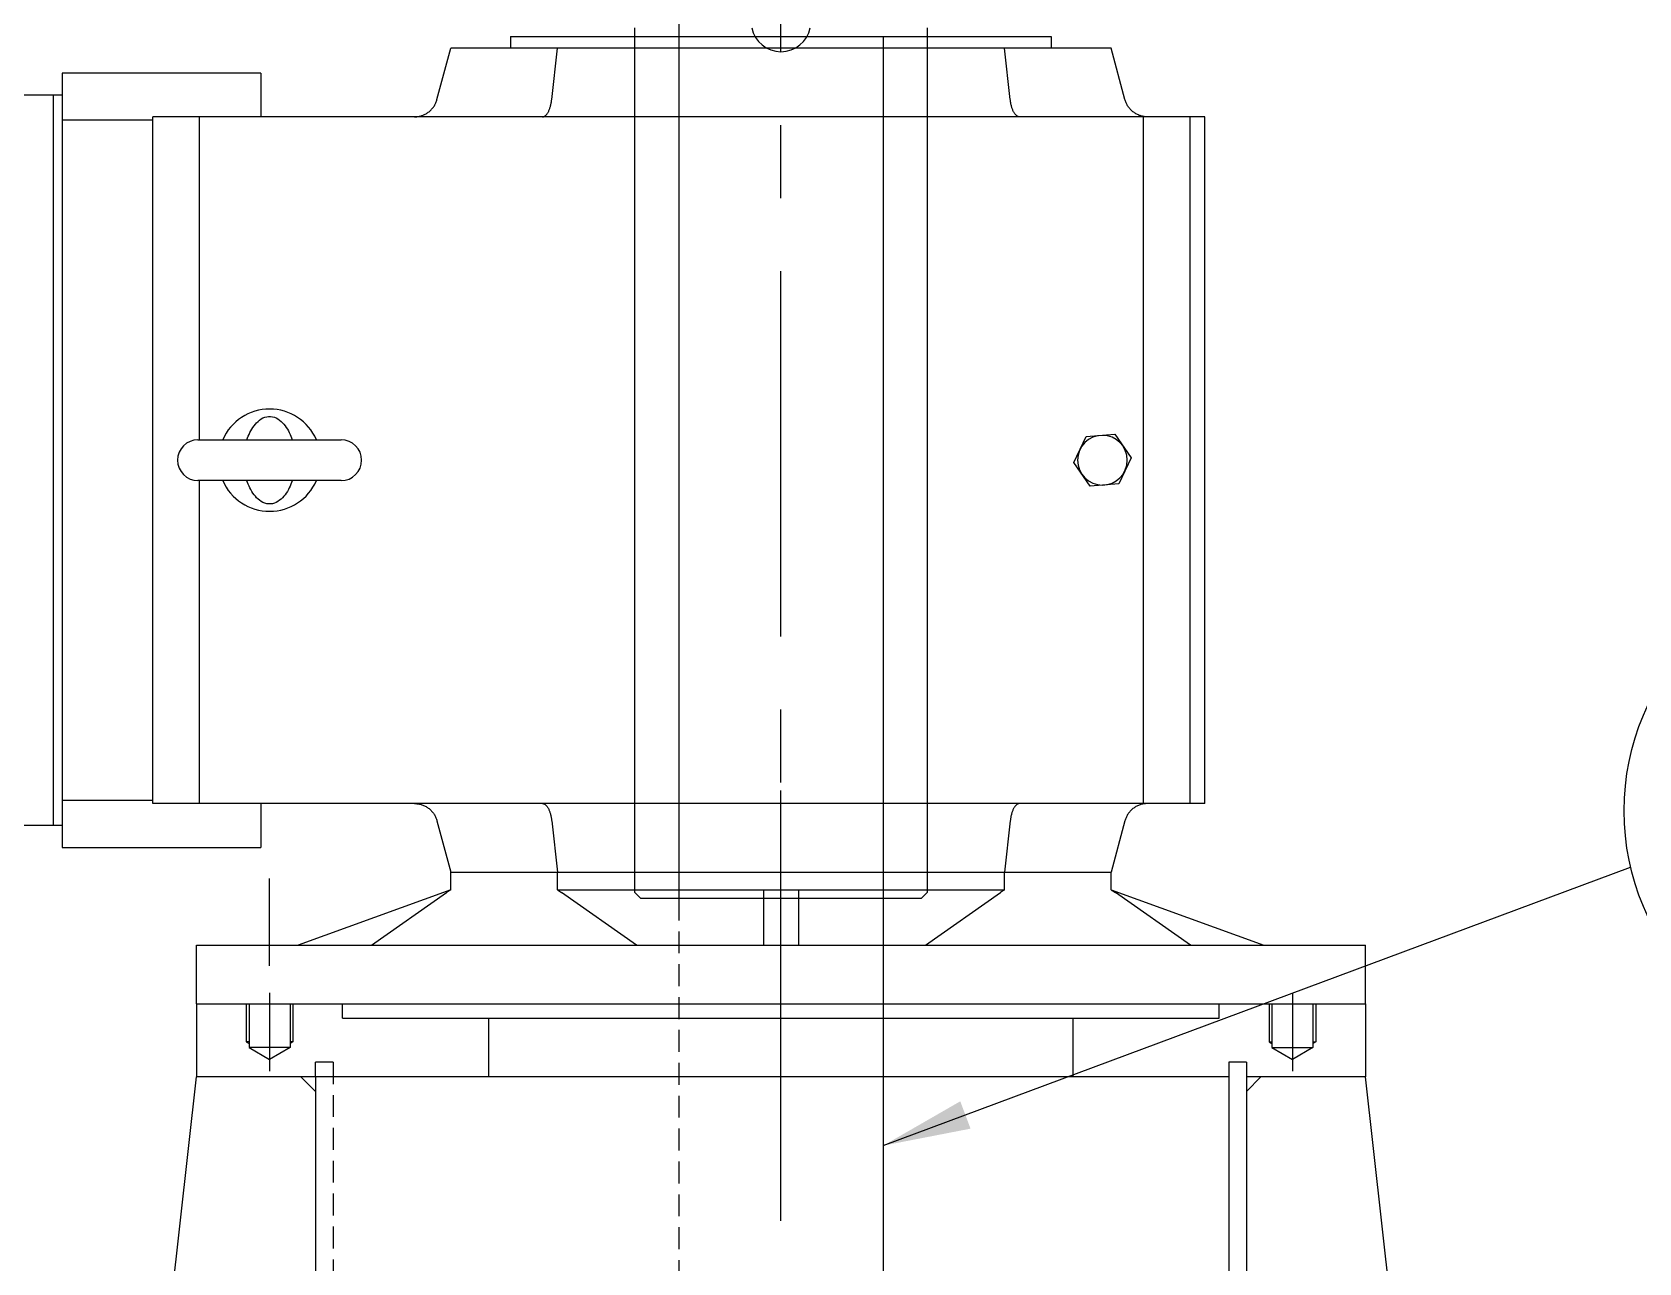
# Model space of a CAD drawing. Extents: x -25020 to 82531, y -53367 to 83281.
# Drawn here: x 2276 to 2826, y 6050 to 6471 of the extents above; entities that cross this region are included whole.
import ezdxf

# ---------------------------------------------------------------- set-up
doc = ezdxf.new("R2010")
doc.units = 0
doc.header["$LTSCALE"] = 100
doc.header["$MEASUREMENT"] = 0
doc.linetypes.add('CENTER', pattern=[2, 1.25, -0.25, 0.25, -0.25])
doc.linetypes.add('HIDDEN', pattern=[0.375, 0.25, -0.125])
doc.layers.get('0').update_dxf_attribs({"linetype": 'CONTINUOUS'})
for name, color, linetype in [('2', 2, 'HIDDEN'), ('4', 4, 'CONTINUOUS'), ('CENTER', 1, 'CENTER'), ('CUR', 2, 'CONTINUOUS'), ('L3', 3, 'CONTINUOUS')]:
    doc.layers.add(name, color=color, linetype=linetype)
doc.layers.add('치수선', color=4, linetype='CONTINUOUS', lineweight=5)

msp = doc.modelspace()

# ---------------------------------------------------------------- linework, layer by layer
at = {"color": 6, "linetype": 'Continuous', "lineweight": -2}
for p, q in [((2482.04, 6176.49), (2482.04, 6472.49)), ((2582.04, 6472.49), (2582.04, 6176.49))]:
    msp.add_line(p, q, dxfattribs=at)
at = {"lineweight": -2, "ltscale": 7}
for p, q in [((2497.04, 6474.49), (2497.04, 6174.49)), ((2567.04, 6469.49), (2567.04, 5893.49)), ((2332.04, 6138.49), (2732.04, 6138.49)), ((2332.04, 6138.49), (2332.04, 6113.49)), ((2732.04, 6138.49), (2732.04, 6113.49)), ((2382.04, 6133.49), (2682.04, 6133.49)), ((2685.29, 6118.49), (2685.29, 5603.49)), ((2691.29, 6118.49), (2685.29, 6118.49)), ((2691.29, 6118.49), (2691.29, 5603.49)), ((2279.54, 5643.49), (2332.04, 6113.49)), ((2532.04, 6113.49), (2332.04, 6113.49)), ((2367.79, 6113.49), (2372.79, 6108.49)), ((2372.79, 6113.49), (2372.79, 5608.49)), ((2685.29, 6113.49), (2532.04, 6113.49)), ((2732.04, 6113.49), (2691.29, 6113.49)), ((2696.29, 6113.49), (2691.29, 6108.49)), ((2784.54, 5643.49), (2732.04, 6113.49))]:
    msp.add_line(p, q, dxfattribs=at)
at = {"color": 7, "linetype": 'Continuous', "lineweight": -2}
for p, q in [((2439.54, 6469.49), (2439.54, 6465.49)), ((2439.54, 6469.49), (2624.54, 6469.49)), ((2624.54, 6469.49), (2624.54, 6465.49)), ((2414.33, 6447.92), (2419.04, 6465.49)), ((2455.53, 6465.49), (2419.04, 6465.49)), ((2453.58, 6447.92), (2455.53, 6465.49)), ((2608.54, 6465.49), (2455.53, 6465.49)), ((2610.49, 6447.92), (2608.54, 6465.49)), ((2645.04, 6465.49), (2608.54, 6465.49)), ((2649.75, 6447.92), (2645.04, 6465.49)), ((2354.04, 6456.99), (2286.04, 6456.99)), ((2286.04, 6456.99), (2286.04, 6440.99)), ((2354.04, 6456.99), (2354.04, 6441.99)), ((2272.04, 6449.49), (2283.04, 6449.49)), ((2283.04, 6449.51), (2283.04, 6199.46)), ((2283.04, 6449.51), (2286.04, 6449.51)), ((2411.6, 6443.73), (2411.83, 6443.93)), ((2411.83, 6443.93), (2412.06, 6444.14)), ((2412.06, 6444.14), (2412.29, 6444.36)), ((2412.29, 6444.36), (2412.5, 6444.58)), ((2412.5, 6444.58), (2412.7, 6444.81)), ((2412.7, 6444.81), (2412.9, 6445.05)), ((2412.9, 6445.05), (2413.08, 6445.29)), ((2413.08, 6445.29), (2413.25, 6445.54)), ((2413.25, 6445.54), (2413.42, 6445.79)), ((2413.42, 6445.79), (2413.57, 6446.05)), ((2413.57, 6446.05), (2413.71, 6446.31)), ((2413.71, 6446.31), (2413.84, 6446.57)), ((2413.84, 6446.57), (2413.96, 6446.84)), ((2413.96, 6446.84), (2414.07, 6447.11)), ((2414.07, 6447.11), (2414.17, 6447.38)), ((2414.17, 6447.38), (2414.25, 6447.65)), ((2414.25, 6447.65), (2414.33, 6447.92)), ((2452.45, 6443.73), (2452.55, 6443.93)), ((2452.55, 6443.93), (2452.65, 6444.14)), ((2452.65, 6444.14), (2452.74, 6444.36)), ((2452.74, 6444.36), (2452.83, 6444.58)), ((2452.83, 6444.58), (2452.91, 6444.81)), ((2452.91, 6444.81), (2452.99, 6445.05)), ((2452.99, 6445.05), (2453.07, 6445.29)), ((2453.07, 6445.29), (2453.14, 6445.54)), ((2453.14, 6445.54), (2453.2, 6445.79)), ((2453.2, 6445.79), (2453.27, 6446.05)), ((2453.27, 6446.05), (2453.33, 6446.31)), ((2453.33, 6446.31), (2453.38, 6446.57)), ((2453.38, 6446.57), (2453.43, 6446.84)), ((2453.43, 6446.84), (2453.48, 6447.11)), ((2453.48, 6447.11), (2453.52, 6447.38)), ((2453.52, 6447.38), (2453.55, 6447.65)), ((2453.55, 6447.65), (2453.58, 6447.92)), ((2610.53, 6447.65), (2610.49, 6447.92)), ((2610.56, 6447.38), (2610.53, 6447.65)), ((2610.6, 6447.11), (2610.56, 6447.38)), ((2610.65, 6446.84), (2610.6, 6447.11)), ((2610.7, 6446.57), (2610.65, 6446.84)), ((2610.75, 6446.31), (2610.7, 6446.57)), ((2610.81, 6446.05), (2610.75, 6446.31)), ((2610.87, 6445.79), (2610.81, 6446.05)), ((2610.94, 6445.54), (2610.87, 6445.79)), ((2611.01, 6445.29), (2610.94, 6445.54)), ((2611.09, 6445.05), (2611.01, 6445.29)), ((2611.17, 6444.81), (2611.09, 6445.05)), ((2611.25, 6444.58), (2611.17, 6444.81)), ((2611.34, 6444.36), (2611.25, 6444.58)), ((2611.43, 6444.14), (2611.34, 6444.36)), ((2611.53, 6443.93), (2611.43, 6444.14)), ((2611.63, 6443.73), (2611.53, 6443.93)), ((2649.82, 6447.65), (2649.75, 6447.92)), ((2649.91, 6447.38), (2649.82, 6447.65)), ((2650.01, 6447.11), (2649.91, 6447.38)), ((2650.12, 6446.84), (2650.01, 6447.11)), ((2650.24, 6446.57), (2650.12, 6446.84)), ((2650.37, 6446.31), (2650.24, 6446.57)), ((2650.51, 6446.05), (2650.37, 6446.31)), ((2650.66, 6445.79), (2650.51, 6446.05)), ((2650.82, 6445.54), (2650.66, 6445.79)), ((2651, 6445.29), (2650.82, 6445.54)), ((2651.18, 6445.05), (2651, 6445.29)), ((2651.37, 6444.81), (2651.18, 6445.05)), ((2651.58, 6444.58), (2651.37, 6444.81)), ((2651.79, 6444.36), (2651.58, 6444.58)), ((2652.01, 6444.14), (2651.79, 6444.36)), ((2652.24, 6443.93), (2652.01, 6444.14)), ((2652.48, 6443.73), (2652.24, 6443.93)), ((2286.04, 6440.99), (2317.04, 6440.99)), ((2286.04, 6440.99), (2286.04, 6207.99)), ((2333.04, 6441.99), (2317.04, 6441.99)), ((2317.04, 6206.99), (2317.04, 6441.99)), ((2333.04, 6331.49), (2333.04, 6441.99)), ((2656.04, 6441.99), (2333.04, 6441.99)), ((2406.6, 6441.99), (2406.88, 6441.99)), ((2406.88, 6441.99), (2407.17, 6442.01)), ((2407.17, 6442.01), (2407.45, 6442.03)), ((2407.45, 6442.03), (2407.74, 6442.07)), ((2407.74, 6442.07), (2408.03, 6442.11)), ((2408.03, 6442.11), (2408.31, 6442.17)), ((2408.31, 6442.17), (2408.6, 6442.24)), ((2408.6, 6442.24), (2408.89, 6442.32)), ((2408.89, 6442.32), (2409.18, 6442.41)), ((2409.18, 6442.41), (2409.46, 6442.51)), ((2409.46, 6442.51), (2409.75, 6442.63)), ((2409.75, 6442.63), (2410.02, 6442.75)), ((2410.02, 6442.75), (2410.3, 6442.89)), ((2410.3, 6442.89), (2410.57, 6443.04)), ((2410.57, 6443.04), (2410.84, 6443.2)), ((2410.84, 6443.2), (2411.1, 6443.37)), ((2411.1, 6443.37), (2411.35, 6443.55)), ((2411.35, 6443.55), (2411.6, 6443.73)), ((2450.38, 6441.99), (2450.5, 6441.99)), ((2450.5, 6441.99), (2450.62, 6442.01)), ((2450.62, 6442.01), (2450.73, 6442.03)), ((2450.73, 6442.03), (2450.85, 6442.07)), ((2450.85, 6442.07), (2450.97, 6442.11)), ((2450.97, 6442.11), (2451.09, 6442.17)), ((2451.09, 6442.17), (2451.21, 6442.24)), ((2451.21, 6442.24), (2451.33, 6442.32)), ((2451.33, 6442.32), (2451.45, 6442.41)), ((2451.45, 6442.41), (2451.57, 6442.51)), ((2451.57, 6442.51), (2451.68, 6442.63)), ((2451.68, 6442.63), (2451.8, 6442.75)), ((2451.8, 6442.75), (2451.91, 6442.89)), ((2451.91, 6442.89), (2452.03, 6443.04)), ((2452.03, 6443.04), (2452.14, 6443.2)), ((2452.14, 6443.2), (2452.24, 6443.37)), ((2452.24, 6443.37), (2452.35, 6443.55)), ((2452.35, 6443.55), (2452.45, 6443.73)), ((2611.73, 6443.55), (2611.63, 6443.73)), ((2611.83, 6443.37), (2611.73, 6443.55)), ((2611.94, 6443.2), (2611.83, 6443.37)), ((2612.05, 6443.04), (2611.94, 6443.2)), ((2612.16, 6442.89), (2612.05, 6443.04)), ((2612.28, 6442.75), (2612.16, 6442.89)), ((2612.39, 6442.63), (2612.28, 6442.75)), ((2612.51, 6442.51), (2612.39, 6442.63)), ((2612.63, 6442.41), (2612.51, 6442.51)), ((2612.75, 6442.32), (2612.63, 6442.41)), ((2612.87, 6442.24), (2612.75, 6442.32)), ((2612.99, 6442.17), (2612.87, 6442.24)), ((2613.11, 6442.11), (2612.99, 6442.17)), ((2613.22, 6442.07), (2613.11, 6442.11)), ((2613.34, 6442.03), (2613.22, 6442.07)), ((2613.46, 6442.01), (2613.34, 6442.03)), ((2613.58, 6441.99), (2613.46, 6442.01)), ((2613.69, 6441.99), (2613.58, 6441.99)), ((2652.73, 6443.55), (2652.48, 6443.73)), ((2652.98, 6443.37), (2652.73, 6443.55)), ((2653.24, 6443.2), (2652.98, 6443.37)), ((2653.51, 6443.04), (2653.24, 6443.2)), ((2653.78, 6442.89), (2653.51, 6443.04)), ((2654.05, 6442.75), (2653.78, 6442.89)), ((2654.33, 6442.63), (2654.05, 6442.75)), ((2654.61, 6442.51), (2654.33, 6442.63)), ((2654.9, 6442.41), (2654.61, 6442.51)), ((2655.19, 6442.32), (2654.9, 6442.41)), ((2655.47, 6442.24), (2655.19, 6442.32)), ((2655.76, 6442.17), (2655.47, 6442.24)), ((2656.05, 6442.11), (2655.76, 6442.17)), ((2656.04, 6206.99), (2656.04, 6441.99)), ((2672.04, 6441.99), (2656.04, 6441.99)), ((2656.34, 6442.07), (2656.05, 6442.11)), ((2656.63, 6442.03), (2656.34, 6442.07)), ((2656.91, 6442.01), (2656.63, 6442.03)), ((2657.19, 6441.99), (2656.91, 6442.01)), ((2657.47, 6441.99), (2657.19, 6441.99)), ((2677.04, 6441.99), (2672.04, 6441.99)), ((2672.04, 6206.99), (2672.04, 6441.99)), ((2677.04, 6206.99), (2677.04, 6441.99)), ((2355.39, 6339.2), (2356.05, 6339.38)), ((2356.05, 6339.38), (2356.71, 6339.47)), ((2356.71, 6339.47), (2357.37, 6339.47)), ((2357.37, 6339.47), (2358.03, 6339.38)), ((2358.03, 6339.38), (2358.68, 6339.2)), ((2350, 6333.34), (2350.29, 6333.94)), ((2350.29, 6333.94), (2350.61, 6334.54)), ((2350.61, 6334.54), (2350.96, 6335.14)), ((2350.96, 6335.14), (2351.33, 6335.73)), ((2351.33, 6335.73), (2351.74, 6336.3)), ((2351.74, 6336.3), (2352.17, 6336.83)), ((2352.17, 6336.83), (2352.62, 6337.33)), ((2352.62, 6337.33), (2353.09, 6337.78)), ((2353.09, 6337.78), (2353.6, 6338.21)), ((2353.6, 6338.21), (2354.16, 6338.6)), ((2354.16, 6338.6), (2354.76, 6338.94)), ((2354.76, 6338.94), (2355.39, 6339.2)), ((2358.68, 6339.2), (2359.32, 6338.94)), ((2359.32, 6338.94), (2359.92, 6338.6)), ((2359.92, 6338.6), (2360.48, 6338.21)), ((2360.48, 6338.21), (2360.99, 6337.78)), ((2360.99, 6337.78), (2361.46, 6337.33)), ((2361.46, 6337.33), (2361.91, 6336.83)), ((2361.91, 6336.83), (2362.34, 6336.3)), ((2362.34, 6336.3), (2362.74, 6335.73)), ((2362.74, 6335.73), (2363.12, 6335.14)), ((2363.12, 6335.14), (2363.47, 6334.54)), ((2363.47, 6334.54), (2363.79, 6333.94)), ((2363.79, 6333.94), (2364.08, 6333.34)), ((2332.54, 6331.49), (2381.54, 6331.49)), ((2349.27, 6331.49), (2349.5, 6332.13)), ((2349.5, 6332.13), (2349.74, 6332.74)), ((2349.74, 6332.74), (2350, 6333.34)), ((2364.08, 6333.34), (2364.33, 6332.74)), ((2364.33, 6332.74), (2364.58, 6332.13)), ((2364.58, 6332.13), (2364.8, 6331.49)), ((2632.26, 6323.7), (2636.46, 6332.56)), ((2636.46, 6332.56), (2646.25, 6333.35)), ((2646.25, 6333.35), (2651.82, 6325.27)), ((2637.83, 6315.62), (2632.26, 6323.7)), ((2651.82, 6325.27), (2647.61, 6316.41)), ((2381.54, 6317.49), (2332.54, 6317.49)), ((2333.04, 6206.99), (2333.04, 6317.49)), ((2349.5, 6316.85), (2349.27, 6317.48)), ((2364.8, 6317.48), (2364.58, 6316.85)), ((2349.74, 6316.23), (2349.5, 6316.85)), ((2350, 6315.63), (2349.74, 6316.23)), ((2350.29, 6315.03), (2350, 6315.63)), ((2350.61, 6314.43), (2350.29, 6315.03)), ((2350.96, 6313.83), (2350.61, 6314.43)), ((2351.33, 6313.24), (2350.96, 6313.83)), ((2351.74, 6312.68), (2351.33, 6313.24)), ((2352.17, 6312.14), (2351.74, 6312.68)), ((2352.62, 6311.64), (2352.17, 6312.14)), ((2361.91, 6312.14), (2361.46, 6311.64)), ((2362.34, 6312.68), (2361.91, 6312.14)), ((2362.74, 6313.24), (2362.34, 6312.68)), ((2363.12, 6313.83), (2362.74, 6313.24)), ((2363.47, 6314.43), (2363.12, 6313.83)), ((2363.79, 6315.03), (2363.47, 6314.43)), ((2364.08, 6315.63), (2363.79, 6315.03)), ((2364.33, 6316.23), (2364.08, 6315.63)), ((2364.58, 6316.85), (2364.33, 6316.23)), ((2647.61, 6316.41), (2637.83, 6315.62)), ((2353.09, 6311.19), (2352.62, 6311.64)), ((2353.6, 6310.76), (2353.09, 6311.19)), ((2354.16, 6310.37), (2353.6, 6310.76)), ((2354.76, 6310.04), (2354.16, 6310.37)), ((2355.39, 6309.77), (2354.76, 6310.04)), ((2356.05, 6309.59), (2355.39, 6309.77)), ((2356.71, 6309.5), (2356.05, 6309.59)), ((2357.37, 6309.5), (2356.71, 6309.5)), ((2358.03, 6309.59), (2357.37, 6309.5)), ((2358.68, 6309.77), (2358.03, 6309.59)), ((2359.32, 6310.04), (2358.68, 6309.77)), ((2359.92, 6310.37), (2359.32, 6310.04)), ((2360.48, 6310.76), (2359.92, 6310.37)), ((2360.99, 6311.19), (2360.48, 6310.76)), ((2361.46, 6311.64), (2360.99, 6311.19)), ((2286.04, 6207.99), (2286.04, 6191.99)), ((2317.04, 6207.99), (2286.04, 6207.99)), ((2333.04, 6206.99), (2317.04, 6206.99)), ((2656.04, 6206.99), (2333.04, 6206.99)), ((2354.04, 6206.99), (2354.04, 6191.99)), ((2406.6, 6206.99), (2406.88, 6206.98)), ((2406.88, 6206.98), (2407.17, 6206.97)), ((2407.17, 6206.97), (2407.45, 6206.94)), ((2407.45, 6206.94), (2407.74, 6206.91)), ((2407.74, 6206.91), (2408.03, 6206.86)), ((2408.03, 6206.86), (2408.31, 6206.8)), ((2408.31, 6206.8), (2408.6, 6206.73)), ((2408.6, 6206.73), (2408.89, 6206.65)), ((2408.89, 6206.65), (2409.18, 6206.56)), ((2409.18, 6206.56), (2409.46, 6206.46)), ((2409.46, 6206.46), (2409.75, 6206.34)), ((2409.75, 6206.34), (2410.02, 6206.22)), ((2410.02, 6206.22), (2410.3, 6206.08)), ((2410.3, 6206.08), (2410.57, 6205.93)), ((2410.57, 6205.93), (2410.84, 6205.77)), ((2410.84, 6205.77), (2411.1, 6205.61)), ((2411.1, 6205.61), (2411.35, 6205.43)), ((2411.35, 6205.43), (2411.6, 6205.24)), ((2411.6, 6205.24), (2411.83, 6205.04)), ((2411.83, 6205.04), (2412.06, 6204.83)), ((2412.06, 6204.83), (2412.29, 6204.62)), ((2412.29, 6204.62), (2412.5, 6204.39)), ((2412.5, 6204.39), (2412.7, 6204.16)), ((2412.7, 6204.16), (2412.9, 6203.93)), ((2412.9, 6203.93), (2413.08, 6203.68)), ((2413.08, 6203.68), (2413.25, 6203.43)), ((2413.25, 6203.43), (2413.42, 6203.18)), ((2413.42, 6203.18), (2413.57, 6202.92)), ((2413.57, 6202.92), (2413.71, 6202.66)), ((2413.71, 6202.66), (2413.84, 6202.4)), ((2413.84, 6202.4), (2413.96, 6202.13)), ((2413.96, 6202.13), (2414.07, 6201.86)), ((2450.38, 6206.99), (2450.5, 6206.98)), ((2450.5, 6206.98), (2450.62, 6206.97)), ((2450.62, 6206.97), (2450.73, 6206.94)), ((2450.73, 6206.94), (2450.85, 6206.91)), ((2450.85, 6206.91), (2450.97, 6206.86)), ((2450.97, 6206.86), (2451.09, 6206.8)), ((2451.09, 6206.8), (2451.21, 6206.73)), ((2451.21, 6206.73), (2451.33, 6206.65)), ((2451.33, 6206.65), (2451.45, 6206.56)), ((2451.45, 6206.56), (2451.57, 6206.46)), ((2451.57, 6206.46), (2451.68, 6206.34)), ((2451.68, 6206.34), (2451.8, 6206.22)), ((2451.8, 6206.22), (2451.91, 6206.08)), ((2451.91, 6206.08), (2452.03, 6205.93)), ((2452.03, 6205.93), (2452.14, 6205.77)), ((2452.14, 6205.77), (2452.24, 6205.61)), ((2452.24, 6205.61), (2452.35, 6205.43)), ((2452.35, 6205.43), (2452.45, 6205.24)), ((2452.45, 6205.24), (2452.55, 6205.04)), ((2452.55, 6205.04), (2452.65, 6204.83)), ((2452.65, 6204.83), (2452.74, 6204.62)), ((2452.74, 6204.62), (2452.83, 6204.39)), ((2452.83, 6204.39), (2452.91, 6204.16)), ((2452.91, 6204.16), (2452.99, 6203.93)), ((2452.99, 6203.93), (2453.07, 6203.68)), ((2453.07, 6203.68), (2453.14, 6203.43)), ((2453.14, 6203.43), (2453.2, 6203.18)), ((2453.2, 6203.18), (2453.27, 6202.92)), ((2453.27, 6202.92), (2453.33, 6202.66)), ((2453.33, 6202.66), (2453.38, 6202.4)), ((2453.38, 6202.4), (2453.43, 6202.13)), ((2453.43, 6202.13), (2453.48, 6201.86)), ((2610.65, 6202.13), (2610.6, 6201.86)), ((2610.7, 6202.4), (2610.65, 6202.13)), ((2610.75, 6202.66), (2610.7, 6202.4)), ((2610.81, 6202.92), (2610.75, 6202.66)), ((2610.87, 6203.18), (2610.81, 6202.92)), ((2610.94, 6203.43), (2610.87, 6203.18)), ((2611.01, 6203.68), (2610.94, 6203.43)), ((2611.09, 6203.93), (2611.01, 6203.68)), ((2611.17, 6204.16), (2611.09, 6203.93)), ((2611.25, 6204.39), (2611.17, 6204.16)), ((2611.34, 6204.62), (2611.25, 6204.39)), ((2611.43, 6204.83), (2611.34, 6204.62)), ((2611.53, 6205.04), (2611.43, 6204.83)), ((2611.63, 6205.24), (2611.53, 6205.04)), ((2611.73, 6205.43), (2611.63, 6205.24)), ((2611.83, 6205.61), (2611.73, 6205.43)), ((2611.94, 6205.77), (2611.83, 6205.61)), ((2612.05, 6205.93), (2611.94, 6205.77)), ((2612.16, 6206.08), (2612.05, 6205.93)), ((2612.28, 6206.22), (2612.16, 6206.08)), ((2612.39, 6206.34), (2612.28, 6206.22)), ((2612.51, 6206.46), (2612.39, 6206.34)), ((2612.63, 6206.56), (2612.51, 6206.46)), ((2612.75, 6206.65), (2612.63, 6206.56)), ((2612.87, 6206.73), (2612.75, 6206.65)), ((2612.99, 6206.8), (2612.87, 6206.73)), ((2613.11, 6206.86), (2612.99, 6206.8)), ((2613.22, 6206.91), (2613.11, 6206.86)), ((2613.34, 6206.94), (2613.22, 6206.91)), ((2613.46, 6206.97), (2613.34, 6206.94)), ((2613.58, 6206.98), (2613.46, 6206.97)), ((2613.69, 6206.99), (2613.58, 6206.98)), ((2650.12, 6202.13), (2650.01, 6201.86)), ((2650.24, 6202.4), (2650.12, 6202.13)), ((2650.37, 6202.66), (2650.24, 6202.4)), ((2650.51, 6202.92), (2650.37, 6202.66)), ((2650.66, 6203.18), (2650.51, 6202.92)), ((2650.82, 6203.43), (2650.66, 6203.18)), ((2651, 6203.68), (2650.82, 6203.43)), ((2651.18, 6203.93), (2651, 6203.68)), ((2651.37, 6204.16), (2651.18, 6203.93)), ((2651.58, 6204.39), (2651.37, 6204.16)), ((2651.79, 6204.62), (2651.58, 6204.39)), ((2652.01, 6204.83), (2651.79, 6204.62)), ((2652.24, 6205.04), (2652.01, 6204.83)), ((2652.48, 6205.24), (2652.24, 6205.04)), ((2652.73, 6205.43), (2652.48, 6205.24)), ((2652.98, 6205.61), (2652.73, 6205.43)), ((2653.24, 6205.77), (2652.98, 6205.61)), ((2653.51, 6205.93), (2653.24, 6205.77)), ((2653.78, 6206.08), (2653.51, 6205.93)), ((2654.05, 6206.22), (2653.78, 6206.08)), ((2654.33, 6206.34), (2654.05, 6206.22)), ((2654.61, 6206.46), (2654.33, 6206.34)), ((2654.9, 6206.56), (2654.61, 6206.46)), ((2655.19, 6206.65), (2654.9, 6206.56)), ((2655.47, 6206.73), (2655.19, 6206.65)), ((2655.76, 6206.8), (2655.47, 6206.73)), ((2656.05, 6206.86), (2655.76, 6206.8)), ((2672.04, 6206.99), (2656.04, 6206.99)), ((2656.34, 6206.91), (2656.05, 6206.86)), ((2656.63, 6206.94), (2656.34, 6206.91)), ((2656.91, 6206.97), (2656.63, 6206.94)), ((2657.19, 6206.98), (2656.91, 6206.97)), ((2657.47, 6206.99), (2657.19, 6206.98)), ((2677.04, 6206.99), (2672.04, 6206.99)), ((2283.04, 6199.49), (2272.04, 6199.49)), ((2286.04, 6199.46), (2283.04, 6199.46)), ((2414.07, 6201.86), (2414.17, 6201.59)), ((2414.17, 6201.59), (2414.25, 6201.33)), ((2414.25, 6201.33), (2414.33, 6201.06)), ((2414.33, 6201.06), (2419.04, 6183.49)), ((2453.48, 6201.86), (2453.52, 6201.59)), ((2453.52, 6201.59), (2453.55, 6201.33)), ((2453.55, 6201.33), (2453.58, 6201.06)), ((2453.58, 6201.06), (2455.53, 6183.49)), ((2610.49, 6201.06), (2608.54, 6183.49)), ((2610.53, 6201.33), (2610.49, 6201.06)), ((2610.56, 6201.59), (2610.53, 6201.33)), ((2610.6, 6201.86), (2610.56, 6201.59)), ((2649.75, 6201.06), (2645.04, 6183.49)), ((2649.82, 6201.33), (2649.75, 6201.06)), ((2649.91, 6201.59), (2649.82, 6201.33)), ((2650.01, 6201.86), (2649.91, 6201.59)), ((2286.04, 6191.99), (2354.04, 6191.99)), ((2419.04, 6177.49), (2419.04, 6183.49)), ((2419.04, 6183.49), (2455.53, 6183.49)), ((2455.53, 6177.49), (2455.53, 6183.49)), ((2455.53, 6183.49), (2608.54, 6183.49)), ((2608.54, 6183.49), (2645.04, 6183.49)), ((2608.54, 6177.49), (2608.54, 6183.49)), ((2645.04, 6177.49), (2645.04, 6183.49)), ((2419.04, 6177.49), (2366.83, 6158.49)), ((2391.9, 6158.49), (2417.61, 6176.49)), ((2419.04, 6177.49), (2417.61, 6176.49)), ((2455.53, 6177.49), (2526.04, 6177.49)), ((2455.53, 6177.49), (2456.96, 6176.49)), ((2482.6, 6158.53), (2456.96, 6176.49)), ((2526.04, 6177.49), (2526.04, 6158.49)), ((2526.04, 6177.49), (2538.04, 6177.49)), ((2538.04, 6177.49), (2538.04, 6158.49)), ((2538.04, 6177.49), (2608.54, 6177.49)), ((2581.47, 6158.53), (2607.12, 6176.49)), ((2608.54, 6177.49), (2607.11, 6176.49)), ((2645.04, 6177.49), (2697.24, 6158.49)), ((2645.04, 6177.49), (2646.47, 6176.49)), ((2672.17, 6158.49), (2646.47, 6176.49)), ((2332.04, 6138.49), (2332.04, 6158.49)), ((2332.04, 6158.49), (2732.04, 6158.49)), ((2732.04, 6138.49), (2732.04, 6158.49)), ((2332.04, 6138.49), (2732.04, 6138.49)), ((2382.04, 6133.49), (2382.04, 6138.49)), ((2682.04, 6133.49), (2682.04, 6138.49)), ((2382.04, 6133.49), (2682.04, 6133.49))]:
    msp.add_line(p, q, dxfattribs=at)
at = {"color": 3, "linetype": 'Continuous', "lineweight": -2}
msp.add_line((2532.04, 6186.49), (2532.04, 6211.49), dxfattribs=at)
at = {"color": 2, "lineweight": -2, "ltscale": 7}
msp.add_line((2332.04, 6138.49), (2532.04, 6138.49), dxfattribs=at)
at = {"lineweight": -2}
for p, q in [((2382.04, 6133.49), (2382.04, 6138.49)), ((2682.04, 6133.49), (2682.04, 6138.49)), ((2432.04, 6113.49), (2432.04, 6133.49)), ((2632.04, 6113.49), (2632.04, 6133.49))]:
    msp.add_line(p, q, dxfattribs=at)
at = {"color": 7, "linetype": 'Continuous', "lineweight": -2}
for centre, radius, start, end in [((2357.04, 6324.49), 17.5, 23.5781, 156.4219), ((2332.54, 6324.49), 7, 90, 270), ((2381.54, 6324.49), 7, 270, 90), ((2642.04, 6324.49), 8.5, 90, 270), ((2642.04, 6324.49), 8.5, 270, 90), ((2357.04, 6324.49), 17.5, 203.5781, 336.4219)]:
    msp.add_arc(centre, radius, start, end, dxfattribs=at)
at = {"layer": '2', "lineweight": -2, "ltscale": 7}
for p, q in [((2349.04, 6138.49), (2349.04, 6125.49)), ((2350.04, 6138.49), (2350.04, 6123.49)), ((2364.04, 6138.49), (2364.04, 6123.49)), ((2365.04, 6138.49), (2365.04, 6125.49)), ((2699.04, 6138.49), (2699.04, 6125.49)), ((2700.04, 6138.49), (2700.04, 6123.49)), ((2714.04, 6138.49), (2714.04, 6123.49)), ((2715.04, 6138.49), (2715.04, 6125.49)), ((2350.04, 6125.49), (2349.04, 6125.49)), ((2349.04, 6125.49), (2350.04, 6124.91)), ((2365.04, 6125.49), (2364.04, 6124.91)), ((2365.04, 6125.49), (2364.04, 6125.49)), ((2699.04, 6125.49), (2700.04, 6125.49)), ((2699.04, 6125.49), (2700.04, 6124.91)), ((2715.04, 6125.49), (2714.04, 6124.91)), ((2714.04, 6125.49), (2715.04, 6125.49)), ((2350.04, 6123.49), (2357.04, 6119.44)), ((2364.04, 6123.49), (2350.04, 6123.49)), ((2364.04, 6123.49), (2357.04, 6119.44)), ((2700.04, 6123.49), (2714.04, 6123.49)), ((2700.04, 6123.49), (2707.04, 6119.44)), ((2714.04, 6123.49), (2707.04, 6119.44))]:
    msp.add_line(p, q, dxfattribs=at)
at = {"layer": '2', "lineweight": -2}
for p in [(2378.79, 6118.49), (2372.79, 6113.49)]:
    msp.add_line(p, (2372.79, 6118.49), dxfattribs=at)
at = {"layer": '4', "color": 1, "linetype": 'CENTER', "lineweight": -2}
msp.add_line((2532.04, 1464.19), (2532.04, 6526.82), dxfattribs=at)
at = {"layer": '4', "lineweight": -2}
msp.add_solid([(2596.9, 6095.72), (2593.4, 6105.09), (2567.04, 6089.92)], dxfattribs=at)
at = {"layer": 'CENTER', "lineweight": -2, "ltscale": 7}
for p, q in [((2357.04, 6151.49), (2357.04, 6181.36)), ((2357.04, 6142.26), (2357.04, 6115.39)), ((2357.04, 6142.26), (2357.04, 6115.39)), ((2707.04, 6142.26), (2707.04, 6115.39)), ((2707.04, 6142.26), (2707.04, 6115.39))]:
    msp.add_line(p, q, dxfattribs=at)
at = {"layer": 'CUR', "linetype": 'HIDDEN', "lineweight": -2, "ltscale": 0.3}
for p, q in [((2497.04, 6174.49), (2497.04, 6038.49)), ((2378.79, 6118.49), (2378.79, 5603.49))]:
    msp.add_line(p, q, dxfattribs=at)
at = {"layer": 'L3', "lineweight": -2}
msp.add_line((2567.04, 6089.92), (2822.78, 6185.25), dxfattribs=at)
msp.add_circle((2904.55, 6204.49), 84, dxfattribs=at)
at = {"layer": '치수선', "color": 6, "linetype": 'Continuous', "lineweight": -2, "ltscale": 0.3}
for p in [(2482.04, 6176.49), (2580.04, 6174.49)]:
    msp.add_line(p, (2484.04, 6174.49), dxfattribs=at)
at = {"layer": '치수선', "color": 6, "linetype": 'Continuous', "lineweight": -2}
msp.add_line((2580.04, 6174.49), (2582.04, 6176.49), dxfattribs=at)
at = {"layer": '치수선', "linetype": 'Continuous', "lineweight": -2, "ltscale": 0.3}
msp.add_arc((2532.04, 6474.49), 10.2, 191.3099, 348.6901, dxfattribs=at)

doc.saveas('drawing.dxf')
